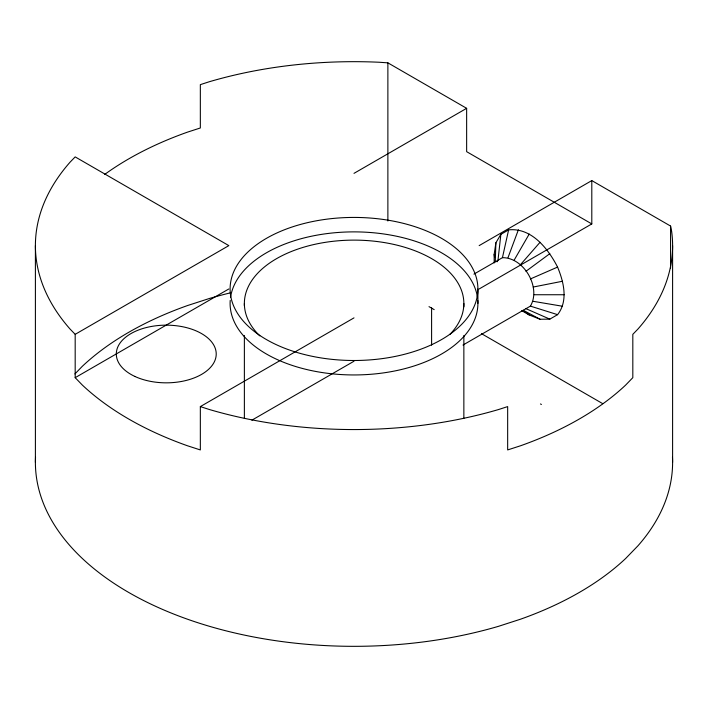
<?xml version="1.0" encoding="UTF-8"?>
<svg xmlns="http://www.w3.org/2000/svg" width="708" height="708" viewBox="0 0 708 708"><rect width="100%" height="100%" fill="white"/><g stroke="black" fill="none" stroke-linecap="round" stroke-linejoin="round"><path stroke-width="1.06" d="M495.264 261.854L495.892 242.764L500.866 234.357L508.618 229.879C531.566 227.427 548.204 248.774 557.577 267.093C563.718 281.873 568.435 300.882 557.577 314.662L549.824 319.14L540.054 319.246L529.221 314.971L521.707 310.644M500.866 234.357L497.998 260.234L497.051 261.836M494.175 262.951L494.175 254.278L495.892 242.764M462.988 345.044L530.407 306.121C541.425 287.616 523.973 257.385 502.432 257.677L473.944 274.12M502.432 257.677L508.618 229.879M508.017 257.615L518.389 229.773M514.203 260.057L529.221 234.047M520.389 264.765L540.054 242.278M74.915 373.939L82.349 366.275A318.6 183.938 0 0 1 187.531 305.546L209.356 298.493A318.6 183.938 0 0 1 229.976 292.953M525.973 271.27L549.824 253.668M75.181 334.335L228.843 245.614L75.181 156.902L70.127 162.105A318.6 183.938 0 0 0 70.127 329.123L75.181 334.335L75.181 377.674L82.349 385.072A318.6 183.938 0 0 0 187.531 445.792L200.337 449.934L200.337 406.596L354 317.874M354 173.354L466.643 108.324L466.643 151.671L591.8 223.923L591.8 180.584L670.565 226.056L671.618 231.18A318.6 183.938 0 0 1 637.873 329.123L632.819 334.335L632.819 377.674L625.651 385.072A318.6 183.938 0 0 1 520.469 445.792L507.663 449.934L507.663 406.596L498.644 409.507A318.6 183.938 0 0 1 209.356 409.507L200.337 406.596M75.181 377.674L228.843 288.961M479.157 245.614L591.8 180.584M251.88 420.18L354 361.222M479.157 288.961L591.8 223.923M530.407 278.943L557.577 267.093M533.248 287.032L562.55 281.244M534.23 294.74L564.267 294.74M466.643 108.324L387.878 62.844L379.001 62.242A318.6 183.938 0 0 0 209.356 81.721L200.337 84.641L200.337 127.98L187.531 132.122A318.6 183.938 0 0 0 104.66 174.451M533.248 301.325L562.55 306.254M530.407 306.121L557.577 314.662M429.004 306.644L434.19 309.635M525.973 308.679L549.824 319.14M540.461 403.958L541.425 404.463M523.203 310.246L540.054 319.246M481.467 333.654L602.756 403.675M525.053 311.812L529.221 314.971M494.175 254.278L494.573 257.393M672.6 245.614L672.6 462.386M670.565 226.056L670.565 268.084M477.9 288.961A123.9 71.535 0 0 1 292.05 350.911A123.9 71.535 0 0 1 292.05 227.011A123.9 71.535 0 0 1 477.9 288.961L477.9 303.413M463.855 303.475L463.855 306.794M463.855 335.495L463.855 418.295M431.597 307.75L431.597 345.185M387.878 62.844L387.878 221.002M244.375 303.475L244.375 305.688M244.375 335.495L244.375 418.295M35.4 245.614L35.4 462.386M259.801 335.875A109.74 63.357 0 0 1 352.673 240.127A109.74 63.357 0 0 1 449.863 334.433M477.785 300.351A123.9 71.535 0 0 1 354 374.948A123.9 71.535 0 0 1 230.215 300.351M230.551 297.289A123.9 71.535 0 0 1 354 231.879A123.9 71.535 0 0 1 477.449 297.289M672.476 457.226A318.6 183.938 0 0 1 637.873 545.895L625.651 558.497A318.6 183.938 0 0 1 520.469 619.217L498.644 626.279A318.6 183.938 0 0 1 35.524 457.226M134.821 376.408A49.958 28.842 0 0 0 215.604 358.505A49.958 28.842 0 0 0 148.361 327.069A49.958 28.842 0 0 0 134.821 376.408"/></g></svg>
